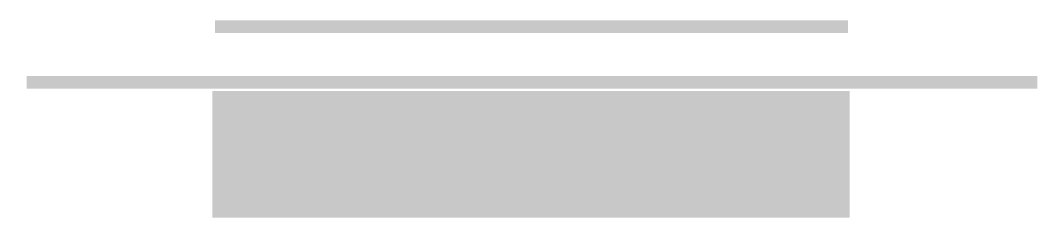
# Model space of a CAD drawing. Extents: x -0.04 to 8.04, y 0.01 to 1.56.
import ezdxf

# ---------------------------------------------------------------- set-up
doc = ezdxf.new("R2010")
doc.units = 0
doc.header["$MEASUREMENT"] = 0
doc.layers.get('0').update_dxf_attribs({"linetype": 'CONTINUOUS'})

msp = doc.modelspace()

# ---------------------------------------------------------------- linework, layer by layer
for points, const_width in [([(1.5004, 1.5125), (6.4982, 1.5125)], 0.1), ([(0.0142, 1.074), (7.9912, 1.074)], 0.1), ([(1.4796, 0.5067), (6.5095, 0.5067)], 1)]:
    msp.add_lwpolyline(points, dxfattribs=dict(const_width=const_width))

doc.saveas('drawing.dxf')
